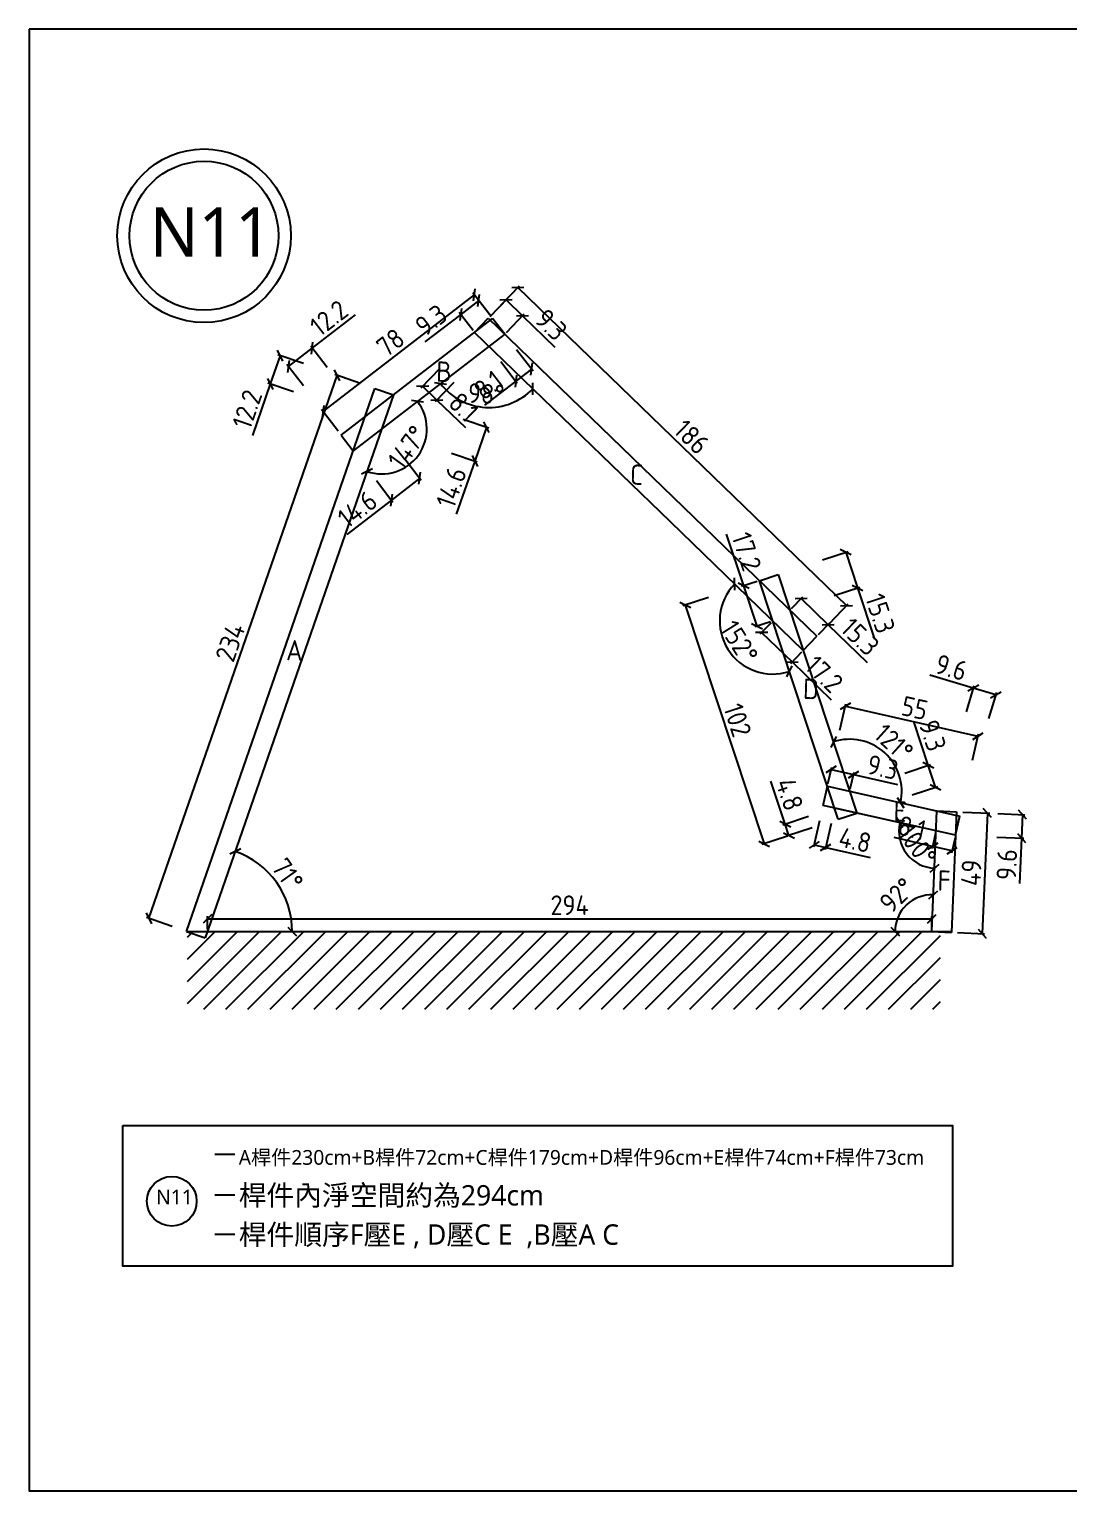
# Model space of a CAD drawing. Header units: centimetres. Extents: x -6116 to 16873, y -2889 to 4505.
# Drawn here: x -296 to 126, y 2911 to 3505 of the extents above; entities that cross this region are included whole.
import ezdxf

# ---------------------------------------------------------------- set-up
doc = ezdxf.new("R2010")
doc.units = ezdxf.units.CM
for name, color, linetype in [('5', 5, 'Continuous'), ('D_wood木做櫃', 30, 'Continuous'), ('frame圖框', 34, 'Continuous'), ('hatch填實', 8, 'Continuous'), ('planting植栽', 95, 'Continuous'), ('section剖面線', 1, 'Continuous')]:
    doc.layers.add(name, color=color, linetype=linetype)
doc.styles.get("Standard").update_dxf_attribs({"font": 'ISOCP.SHX', "bigfont": 'CHINESET.SHX'})
doc.dimstyles.new('AM_ISO', dxfattribs={"dimtxt": 3.5, "dimasz": 3.5, "dimexe": 1, "dimexo": 1, "dimgap": 1.5, "dimtad": 1, "dimdec": 0, "dimdsep": 46, "dimtxsty": 'Standard', "dimcen": 0, "dimclrd": 256, "dimclre": 256, "dimclrt": 2, "dimadec": 0, "dimazin": 2, "dimtp": 0.1, "dimtm": 0.1, "dimtfac": 0.71, "dimtdec": 0, "dimtmove": 0, "dimatfit": 3, "dimfxl": 1, "dimlwd": -1, "dimlwe": -1, "dimarcsym": 1})

# ---------------------------------------------------------------- blocks, each defined once
blk = doc.blocks.new('_Oblique')
at = {"color": 0, "linetype": 'ByBlock', "lineweight": -2}
blk.add_line((-0.5, -0.5), (0.5, 0.5), dxfattribs=at)
blk = doc.blocks.new('*D288')
at = {"layer": 'DEFPOINTS', "color": 0, "transparency": 16777216}
for p in [(-171.3, 3364.19), (-155.97, 3358.87), (-232.52, 3138.17)]:
    blk.add_point(p, dxfattribs=at)
at = {"layer": 'hatch填實', "linetype": 'ByBlock', "transparency": 16777216}
for p, q in [((-247.86, 3143.49), (-171.3, 3364.19)), ((-161.86, 3360.92), (-172.25, 3364.52)), ((-238.41, 3140.22), (-248.81, 3143.82))]:
    blk.add_line(p, q, dxfattribs=at)
at = {"layer": 'hatch填實', "transparency": 16777216, "xscale": 3.5, "yscale": 3.5, "zscale": 3.5}
for p, rotation in [((-171.3, 3364.19), 70.86916661811335), ((-247.86, 3143.49), 250.8691666181133)]:
    blk.add_blockref('_Oblique', p, dxfattribs=dict(at, rotation=rotation))
at = {"layer": 'hatch填實', "transparency": 16777216, "insert": (-214.78, 3255.65), "char_height": 8, "attachment_point": 5, "rotation": 70.86917}
blk.add_mtext('234', dxfattribs=at)
blk = doc.blocks.new('_ArchTick')
at = {"color": 0, "linetype": 'ByBlock', "const_width": 0.15}
blk.add_lwpolyline([(-0.5, -0.5), (0.5, 0.5)], dxfattribs=at)
blk = doc.blocks.new('*D289')
at = {"layer": 'DEFPOINTS', "color": 0, "transparency": 16777216}
for p in [(-115.51, 3396.91), (-108.11, 3387.3), (-169.63, 3339.89)]:
    blk.add_point(p, dxfattribs=at)
at = {"layer": 'hatch填實', "linetype": 'ByBlock', "transparency": 16777216}
for p, q in [((-109.4, 3388.99), (-116.12, 3397.7)), ((-177.03, 3349.5), (-115.51, 3396.91)), ((-170.93, 3341.57), (-177.64, 3350.29))]:
    blk.add_line(p, q, dxfattribs=at)
at = {"layer": 'hatch填實', "transparency": 16777216, "xscale": 3.5, "yscale": 3.5, "zscale": 3.5}
for p, rotation in [((-115.51, 3396.91), 37.61796654147036), ((-177.03, 3349.5), 217.6179665414703)]:
    blk.add_blockref('_Oblique', p, dxfattribs=dict(at, rotation=rotation))
at = {"layer": 'hatch填實', "transparency": 16777216, "insert": (-149.63, 3377.56), "char_height": 8, "attachment_point": 5, "rotation": 37.61797}
blk.add_mtext('78', dxfattribs=at)
blk = doc.blocks.new('*D290')
at = {"layer": 'DEFPOINTS', "color": 0, "transparency": 16777216}
for p in [(-109.88, 3387.4), (35.75, 3270.6), (23.71, 3258.15)]:
    blk.add_point(p, dxfattribs=at)
at = {"layer": 'hatch填實', "linetype": 'ByBlock', "transparency": 16777216}
for p, q in [((-104.79, 3392.66), (-97.14, 3400.57)), ((-97.84, 3399.85), (35.75, 3270.6)), ((28.8, 3263.41), (36.45, 3271.32))]:
    blk.add_line(p, q, dxfattribs=at)
at = {"layer": 'hatch填實', "transparency": 16777216, "xscale": 3.5, "yscale": 3.5, "zscale": 3.5}
for p, rotation in [((-97.84, 3399.85), 135.945380289413), ((35.75, 3270.6), 315.9453802894129)]:
    blk.add_blockref('_Oblique', p, dxfattribs=dict(at, rotation=rotation))
at = {"layer": 'hatch填實', "transparency": 16777216, "insert": (-27.22, 3339.18), "char_height": 8, "attachment_point": 5, "rotation": 315.94538}
blk.add_mtext('186', dxfattribs=at)
blk = doc.blocks.new('*D291')
at = {"layer": 'DEFPOINTS', "color": 0, "transparency": 16777216}
for p in [(80.5, 3186.84), (78.4, 3137.83), (90.89, 3137.3)]:
    blk.add_point(p, dxfattribs=at)
at = {"layer": 'hatch填實', "linetype": 'ByBlock', "transparency": 16777216}
for p, q in [((82.99, 3186.73), (93.98, 3186.26)), ((92.98, 3186.3), (90.89, 3137.3)), ((80.9, 3137.72), (91.89, 3137.25))]:
    blk.add_line(p, q, dxfattribs=at)
at = {"layer": 'hatch填實', "transparency": 16777216, "xscale": 3.5, "yscale": 3.5, "zscale": 3.5}
for p, rotation in [((92.98, 3186.3), 87.55173153317446), ((90.89, 3137.3), 267.5517315331745)]:
    blk.add_blockref('_Oblique', p, dxfattribs=dict(at, rotation=rotation))
at = {"layer": 'hatch填實', "transparency": 16777216, "insert": (86.44, 3162.03), "char_height": 8, "attachment_point": 5, "rotation": 87.55173}
blk.add_mtext('49', dxfattribs=at)
blk = doc.blocks.new('*D338')
at = {"layer": 'DEFPOINTS', "color": 0, "transparency": 16777216}
for p in [(-115.44, 3381.65), (-103.22, 3380.96), (-117.98, 3352.59), (-164.75, 3333.55), (-35.83, 3304.62)]:
    blk.add_point(p, dxfattribs=at)
at = {"layer": 'hatch填實', "linetype": 'ByBlock', "transparency": 16777216}
blk.add_arc((-109.63, 3376.03), 24.88, 217.61454, 315.94385, dxfattribs=at)
at = {"layer": 'hatch填實', "transparency": 16777216, "xscale": 3.5, "yscale": 3.5, "zscale": 3.5}
for p, rotation in [((-129.34, 3360.84), 127.614537020053), ((-91.75, 3358.73), 45.94384863432924)]:
    blk.add_blockref('_Oblique', p, dxfattribs=dict(at, rotation=rotation))
at = {"layer": 'hatch填實', "transparency": 16777216, "insert": (-110.72, 3356.68), "char_height": 8, "attachment_point": 5, "rotation": 356.77919}
blk.add_mtext('98°', dxfattribs=at)
blk = doc.blocks.new('*D339')
at = {"layer": 'DEFPOINTS', "color": 0, "transparency": 16777216}
for p in [(-103.22, 3380.96), (-148.41, 3356.25), (-164.75, 3333.55), (-144.08, 3326.55), (-224.97, 3135.55)]:
    blk.add_point(p, dxfattribs=at)
at = {"layer": 'hatch填實', "linetype": 'ByBlock', "transparency": 16777216}
blk.add_arc((-153.19, 3342.46), 18.34, 250.86803, 37.61454, dxfattribs=at)
at = {"layer": 'hatch填實', "transparency": 16777216, "xscale": 3.5, "yscale": 3.5, "zscale": 3.5}
for p, rotation in [((-138.66, 3353.66), 127.6145370200531), ((-159.2, 3325.14), 160.8680305078599)]:
    blk.add_blockref('_Oblique', p, dxfattribs=dict(at, rotation=rotation))
at = {"layer": 'hatch填實', "transparency": 16777216, "insert": (-142.77, 3334.96), "char_height": 8, "attachment_point": 5, "rotation": 54.24128}
blk.add_mtext('147°', dxfattribs=at)
blk = doc.blocks.new('*D340')
at = {"layer": 'DEFPOINTS', "color": 0, "transparency": 16777216}
for p in [(-35.83, 3304.61), (0.34, 3280.75), (-15.67, 3261.86), (18.14, 3252.4), (32.39, 3183.8)]:
    blk.add_point(p, dxfattribs=at)
at = {"layer": 'hatch填實', "linetype": 'ByBlock', "transparency": 16777216}
blk.add_arc((5.75, 3264.38), 21.57, 135.94538, 288.29091, dxfattribs=at)
at = {"layer": 'hatch填實', "transparency": 16777216, "xscale": 3.5, "yscale": 3.5, "zscale": 3.5}
for p, rotation in [((-9.75, 3279.38), 45.94538028941444), ((12.52, 3243.91), 18.29091477255322)]:
    blk.add_blockref('_Oblique', p, dxfattribs=dict(at, rotation=rotation))
at = {"layer": 'hatch填實', "transparency": 16777216, "insert": (-7.86, 3255.84), "char_height": 8, "attachment_point": 5, "rotation": 302.11815}
blk.add_mtext('152°', dxfattribs=at)
blk = doc.blocks.new('*D341')
at = {"layer": 'DEFPOINTS', "color": 0, "transparency": 16777216}
for p in [(-148.41, 3356.25), (-192.47, 3151.99), (-232.52, 3138.17), (78.42, 3138.17), (-224.97, 3135.55)]:
    blk.add_point(p, dxfattribs=at)
at = {"layer": 'hatch填實', "linetype": 'ByBlock', "transparency": 16777216}
blk.add_arc((-224.06, 3138.17), 34.47, 0, 70.86803, dxfattribs=at)
at = {"layer": 'hatch填實', "transparency": 16777216, "xscale": 3.5, "yscale": 3.5, "zscale": 3.5}
for p, rotation in [((-212.76, 3170.74), 160.8680305078599), ((-189.58, 3138.17), 270.0000000000002)]:
    blk.add_blockref('_Oblique', p, dxfattribs=dict(at, rotation=rotation))
at = {"layer": 'hatch填實', "transparency": 16777216, "insert": (-191.49, 3161.35), "char_height": 8, "attachment_point": 5, "rotation": 305.43402}
blk.add_mtext('71°', dxfattribs=at)
blk = doc.blocks.new('*D342')
at = {"layer": 'DEFPOINTS', "color": 0, "transparency": 16777216}
for p in [(72.5, 3187.18), (63.31, 3151.31), (-232.52, 3138.17), (70.41, 3138.17), (78.42, 3138.17)]:
    blk.add_point(p, dxfattribs=at)
at = {"layer": 'hatch填實', "linetype": 'ByBlock', "transparency": 16777216}
blk.add_arc((70.41, 3138.17), 14.93, 87.55195, 180, dxfattribs=at)
at = {"layer": 'hatch填實', "transparency": 16777216, "xscale": 3.5, "yscale": 3.5, "zscale": 3.5}
for p, rotation in [((71.05, 3153.09), 357.5519498715565), ((55.48, 3138.17), 270.0000000000004)]:
    blk.add_blockref('_Oblique', p, dxfattribs=dict(at, rotation=rotation))
at = {"layer": 'hatch填實', "transparency": 16777216, "insert": (56.27, 3152.93), "char_height": 8, "attachment_point": 5, "rotation": 43.77597}
blk.add_mtext('92°', dxfattribs=at)
blk = doc.blocks.new('*D343')
at = {"layer": 'DEFPOINTS', "color": 0, "transparency": 16777216}
for p in [(26.19, 3189.41), (72.5, 3187.18), (57.97, 3173.69), (80.09, 3177.26), (70.41, 3138.17)]:
    blk.add_point(p, dxfattribs=at)
at = {"layer": 'hatch填實', "linetype": 'ByBlock', "transparency": 16777216}
blk.add_arc((72.16, 3179.05), 15.17, 167.29955, 267.55195, dxfattribs=at)
at = {"layer": 'hatch填實', "transparency": 16777216, "xscale": 3.5, "yscale": 3.5, "zscale": 3.5}
for p, rotation in [((57.36, 3182.39), 77.2995528842188), ((71.51, 3163.9), 357.5519498715562)]:
    blk.add_blockref('_Oblique', p, dxfattribs=dict(at, rotation=rotation))
at = {"layer": 'hatch填實', "transparency": 16777216, "insert": (64.48, 3173.18), "char_height": 8, "attachment_point": 5, "rotation": 307.42575}
blk.add_mtext('100°', dxfattribs=at)
blk = doc.blocks.new('*D344')
at = {"layer": 'DEFPOINTS', "color": 0, "transparency": 16777216}
for p in [(7.94, 3283.26), (55.77, 3204.96), (27.95, 3197.22), (39.98, 3186.31), (81.85, 3185.07)]:
    blk.add_point(p, dxfattribs=at)
at = {"layer": 'hatch填實', "linetype": 'ByBlock', "transparency": 16777216}
blk.add_arc((37.06, 3195.17), 21.12, 347.29955, 108.28981, dxfattribs=at)
at = {"layer": 'hatch填實', "transparency": 16777216, "xscale": 3.5, "yscale": 3.5, "zscale": 3.5}
for p, rotation in [((30.43, 3215.22), 198.2898075160058), ((57.66, 3190.52), 257.2995528842103)]:
    blk.add_blockref('_Oblique', p, dxfattribs=dict(at, rotation=rotation))
at = {"layer": 'hatch填實', "transparency": 16777216, "insert": (54.94, 3214.89), "char_height": 8, "attachment_point": 5, "rotation": 317.79468}
blk.add_mtext('121°', dxfattribs=at)
blk = doc.blocks.new('*D345')
at = {"layer": 'DEFPOINTS', "color": 0, "transparency": 16777216}
for p in [(89.17, 3217.56), (27.95, 3197.22), (81.85, 3185.07)]:
    blk.add_point(p, dxfattribs=at)
at = {"layer": 'hatch填實', "linetype": 'ByBlock', "transparency": 16777216}
for p, q in [((33.07, 3219.95), (35.49, 3230.68)), ((35.27, 3229.7), (89.17, 3217.56)), ((86.97, 3207.8), (89.39, 3218.53))]:
    blk.add_line(p, q, dxfattribs=at)
at = {"layer": 'hatch填實', "transparency": 16777216, "xscale": 3.5, "yscale": 3.5, "zscale": 3.5}
for p, rotation in [((35.27, 3229.7), 167.2995528842099), ((89.17, 3217.56), 347.2995528842099)]:
    blk.add_blockref('_Oblique', p, dxfattribs=dict(at, rotation=rotation))
at = {"layer": 'hatch填實', "transparency": 16777216, "insert": (63.43, 3229), "char_height": 8, "attachment_point": 5, "rotation": 347.29955}
blk.add_mtext('55', dxfattribs=at)
blk = doc.blocks.new('*D346')
at = {"layer": 'DEFPOINTS', "color": 0, "transparency": 16777216}
for p in [(0.34, 3280.75), (32.39, 3183.8), (2.25, 3173.83)]:
    blk.add_point(p, dxfattribs=at)
at = {"layer": 'hatch填實', "linetype": 'ByBlock', "transparency": 16777216}
for p, q in [((-20.3, 3273.93), (-30.75, 3270.48)), ((-29.8, 3270.79), (2.25, 3173.83)), ((11.74, 3176.97), (1.3, 3173.52))]:
    blk.add_line(p, q, dxfattribs=at)
at = {"layer": 'hatch填實', "transparency": 16777216, "xscale": 3.5, "yscale": 3.5, "zscale": 3.5}
for p, rotation in [((-29.8, 3270.79), 108.2909147725533), ((2.25, 3173.83), 288.2909147725533)]:
    blk.add_blockref('_Oblique', p, dxfattribs=dict(at, rotation=rotation))
at = {"layer": 'hatch填實', "transparency": 16777216, "insert": (-8.55, 3224.04), "char_height": 8, "attachment_point": 5, "rotation": 288.29091}
blk.add_mtext('102', dxfattribs=at)
blk = doc.blocks.new('*D355')
at = {"layer": 'DEFPOINTS', "color": 0, "transparency": 16777216}
for p in [(70.41, 3143.36), (-224.06, 3138.17), (70.41, 3138.17)]:
    blk.add_point(p, dxfattribs=at)
at = {"layer": 'hatch填實', "linetype": 'ByBlock', "transparency": 16777216}
for p, q in [((-224.06, 3139.17), (-224.06, 3144.36)), ((-224.06, 3143.36), (70.41, 3143.36)), ((70.41, 3139.17), (70.41, 3144.36))]:
    blk.add_line(p, q, dxfattribs=at)
at = {"layer": 'hatch填實', "transparency": 16777216, "xscale": 3.5, "yscale": 3.5, "zscale": 3.5, "rotation": 180}
blk.add_blockref('_Oblique', (-224.06, 3143.36), dxfattribs=at)
at = {"layer": 'hatch填實', "transparency": 16777216, "xscale": 3.5, "yscale": 3.5, "zscale": 3.5}
blk.add_blockref('_Oblique', (70.41, 3143.36), dxfattribs=at)
at = {"layer": 'hatch填實', "transparency": 16777216, "insert": (-76.82, 3148.86), "char_height": 8, "attachment_point": 5}
blk.add_mtext('294', dxfattribs=at)
blk = doc.blocks.new('*D804')
at = {"layer": 'DEFPOINTS', "color": 0, "ltscale": 0.1, "transparency": 16777216}
for p in [(-181.47, 3375.25), (-159.96, 3347.34), (-169.63, 3339.89)]:
    blk.add_point(p, dxfattribs=at)
at = {"layer": 'section剖面線', "ltscale": 0.1, "transparency": 16777216}
for p, q in [((-181.47, 3375.25), (-163.9, 3388.79)), ((-191.14, 3367.8), (-181.47, 3375.25)), ((-175.36, 3367.33), (-182.08, 3376.04)), ((-185.03, 3359.88), (-191.75, 3368.59))]:
    blk.add_line(p, q, dxfattribs=at)
at = {"layer": 'section剖面線', "ltscale": 0.1, "transparency": 16777216, "xscale": 3.5, "yscale": 3.5, "zscale": 3.5}
for p, rotation in [((-181.47, 3375.25), 37.61453983556124), ((-191.14, 3367.8), 217.6145398355612)]:
    blk.add_blockref('_Oblique', p, dxfattribs=dict(at, rotation=rotation))
at = {"layer": 'section剖面線', "ltscale": 0.1, "transparency": 16777216, "insert": (-174.65, 3387.45), "char_height": 8, "attachment_point": 5, "rotation": 37.61454}
blk.add_mtext('12.2', dxfattribs=at)
blk = doc.blocks.new('*D805')
at = {"layer": 'DEFPOINTS', "color": 0, "ltscale": 0.1, "transparency": 16777216}
for p in [(-198.51, 3360.72), (-155.96, 3358.87), (-159.96, 3347.34)]:
    blk.add_point(p, dxfattribs=at)
at = {"layer": 'section剖面線', "ltscale": 0.1, "transparency": 16777216}
for p, q in [((-194.51, 3372.24), (-198.51, 3360.72)), ((-185.06, 3368.97), (-195.46, 3372.57)), ((-198.51, 3360.72), (-205.78, 3339.76)), ((-189.06, 3357.44), (-199.45, 3361.04))]:
    blk.add_line(p, q, dxfattribs=at)
at = {"layer": 'section剖面線', "ltscale": 0.1, "transparency": 16777216, "xscale": 3.5, "yscale": 3.5, "zscale": 3.5}
for p, rotation in [((-194.51, 3372.24), 70.8680305078604), ((-198.51, 3360.72), 250.8680305078604)]:
    blk.add_blockref('_Oblique', p, dxfattribs=dict(at, rotation=rotation))
at = {"layer": 'section剖面線', "ltscale": 0.1, "transparency": 16777216, "insert": (-207.92, 3350.39), "char_height": 8, "attachment_point": 5, "rotation": 70.86803}
blk.add_mtext('12.2', dxfattribs=at)
blk = doc.blocks.new('*D806')
at = {"layer": 'DEFPOINTS', "color": 0, "ltscale": 0.1, "transparency": 16777216}
for p in [(-148.41, 3356.25), (-153.19, 3342.46), (-115.4, 3329.35)]:
    blk.add_point(p, dxfattribs=at)
at = {"layer": 'section剖面線', "ltscale": 0.1, "transparency": 16777216}
for p, q in [((-120.06, 3346.42), (-109.67, 3342.81)), ((-110.61, 3343.14), (-115.4, 3329.35)), ((-124.84, 3332.63), (-114.45, 3329.03)), ((-115.4, 3329.35), (-122.9, 3307.72))]:
    blk.add_line(p, q, dxfattribs=at)
at = {"layer": 'section剖面線', "ltscale": 0.1, "transparency": 16777216, "xscale": 3.5, "yscale": 3.5, "zscale": 3.5}
for p, rotation in [((-110.61, 3343.14), 70.86803050786072), ((-115.4, 3329.35), 250.8680305078607)]:
    blk.add_blockref('_Oblique', p, dxfattribs=dict(at, rotation=rotation))
at = {"layer": 'section剖面線', "ltscale": 0.1, "transparency": 16777216, "insert": (-124.92, 3318.69), "char_height": 8, "attachment_point": 5, "rotation": 70.86803}
blk.add_mtext('14.6', dxfattribs=at)
blk = doc.blocks.new('*D807')
at = {"layer": 'DEFPOINTS', "color": 0, "ltscale": 0.1, "transparency": 16777216}
for p in [(-153.19, 3342.45), (-164.74, 3333.56), (-149.29, 3313.49)]:
    blk.add_point(p, dxfattribs=at)
at = {"layer": 'section剖面線', "ltscale": 0.1, "transparency": 16777216}
for p, q in [((-143.84, 3330.31), (-137.13, 3321.59)), ((-155.39, 3321.41), (-148.68, 3312.7)), ((-137.74, 3322.39), (-149.29, 3313.49)), ((-149.29, 3313.49), (-167.43, 3299.52))]:
    blk.add_line(p, q, dxfattribs=at)
at = {"layer": 'section剖面線', "ltscale": 0.1, "transparency": 16777216, "xscale": 3.5, "yscale": 3.5, "zscale": 3.5}
for p, rotation in [((-137.74, 3322.39), 37.59918724728947), ((-149.29, 3313.49), 217.5991872472894)]:
    blk.add_blockref('_Oblique', p, dxfattribs=dict(at, rotation=rotation))
at = {"layer": 'section剖面線', "ltscale": 0.1, "transparency": 16777216, "insert": (-163.1, 3309.8), "char_height": 8, "attachment_point": 5, "rotation": 37.59919}
blk.add_mtext('14.6', dxfattribs=at)
blk = doc.blocks.new('*D808')
at = {"layer": 'DEFPOINTS', "color": 0, "ltscale": 0.1, "transparency": 16777216}
for p in [(-109.88, 3387.4), (-96, 3388.42), (-103.22, 3380.96)]:
    blk.add_point(p, dxfattribs=at)
at = {"layer": 'section剖面線', "ltscale": 0.1, "transparency": 16777216}
for p, q in [((-109.18, 3388.12), (-101.96, 3395.58)), ((-102.66, 3394.86), (-96, 3388.42)), ((-102.53, 3381.68), (-95.31, 3389.14)), ((-96, 3388.42), (-82.81, 3375.65))]:
    blk.add_line(p, q, dxfattribs=at)
at = {"layer": 'section剖面線', "ltscale": 0.1, "transparency": 16777216, "xscale": 3.5, "yscale": 3.5, "zscale": 3.5}
for p, rotation in [((-102.66, 3394.86), 135.9418717405348), ((-96, 3388.42), 315.9418717405348)]:
    blk.add_blockref('_Oblique', p, dxfattribs=dict(at, rotation=rotation))
at = {"layer": 'section剖面線', "ltscale": 0.1, "transparency": 16777216, "insert": (-84.32, 3384.77), "char_height": 8, "attachment_point": 5, "rotation": 315.94187}
blk.add_mtext('9.3', dxfattribs=at)
blk = doc.blocks.new('*D809')
at = {"layer": 'DEFPOINTS', "color": 0, "ltscale": 0.1, "transparency": 16777216}
for p in [(-121.09, 3388.98), (-108.11, 3387.3), (-115.44, 3381.65)]:
    blk.add_point(p, dxfattribs=at)
at = {"layer": 'section剖面線', "ltscale": 0.1, "transparency": 16777216}
for p, q in [((-113.76, 3394.64), (-121.09, 3388.98)), ((-108.72, 3388.1), (-114.37, 3395.43)), ((-121.09, 3388.98), (-135.64, 3377.77)), ((-116.05, 3382.44), (-121.7, 3389.78))]:
    blk.add_line(p, q, dxfattribs=at)
at = {"layer": 'section剖面線', "ltscale": 0.1, "transparency": 16777216, "xscale": 3.5, "yscale": 3.5, "zscale": 3.5}
for p, rotation in [((-113.76, 3394.64), 37.61860555012468), ((-121.09, 3388.98), 217.6186055501247)]:
    blk.add_blockref('_Oblique', p, dxfattribs=dict(at, rotation=rotation))
at = {"layer": 'section剖面線', "ltscale": 0.1, "transparency": 16777216, "insert": (-133.11, 3386.67), "char_height": 8, "attachment_point": 5, "rotation": 37.61861}
blk.add_mtext('9.3', dxfattribs=at)
blk = doc.blocks.new('*D810')
at = {"layer": 'DEFPOINTS', "color": 0, "ltscale": 0.1, "transparency": 16777216}
for p in [(-103.22, 3380.96), (-109.63, 3376.03), (-98.7, 3361.85)]:
    blk.add_point(p, dxfattribs=at)
at = {"layer": 'section剖面線', "ltscale": 0.1, "transparency": 16777216}
for p, q in [((-98.4, 3374.7), (-91.68, 3365.99)), ((-104.81, 3369.77), (-98.09, 3361.05)), ((-92.29, 3366.78), (-98.7, 3361.85)), ((-98.7, 3361.85), (-111.46, 3352.02))]:
    blk.add_line(p, q, dxfattribs=at)
at = {"layer": 'section剖面線', "ltscale": 0.1, "transparency": 16777216, "xscale": 3.5, "yscale": 3.5, "zscale": 3.5}
for p, rotation in [((-92.29, 3366.78), 37.61453702005176), ((-98.7, 3361.85), 217.6145370200518)]:
    blk.add_blockref('_Oblique', p, dxfattribs=dict(at, rotation=rotation))
at = {"layer": 'section剖面線', "ltscale": 0.1, "transparency": 16777216, "insert": (-109.82, 3360.22), "char_height": 8, "attachment_point": 5, "rotation": 37.61454}
blk.add_mtext('8.1', dxfattribs=at)
blk = doc.blocks.new('*D811')
at = {"layer": 'DEFPOINTS', "color": 0, "ltscale": 0.1, "transparency": 16777216}
for p in [(-115.44, 3381.65), (-109.63, 3376.03), (-130.78, 3354.16)]:
    blk.add_point(p, dxfattribs=at)
at = {"layer": 'section剖面線', "ltscale": 0.1, "transparency": 16777216}
for p, q in [((-129.64, 3366.97), (-137.28, 3359.06)), ((-136.59, 3359.78), (-130.78, 3354.16)), ((-123.83, 3361.35), (-131.47, 3353.44)), ((-130.78, 3354.16), (-119.2, 3342.97))]:
    blk.add_line(p, q, dxfattribs=at)
at = {"layer": 'section剖面線', "ltscale": 0.1, "transparency": 16777216, "xscale": 3.5, "yscale": 3.5, "zscale": 3.5}
for p, rotation in [((-136.59, 3359.78), 135.9689562330496), ((-130.78, 3354.16), 315.9689562330495)]:
    blk.add_blockref('_Oblique', p, dxfattribs=dict(at, rotation=rotation))
at = {"layer": 'section剖面線', "ltscale": 0.1, "transparency": 16777216, "insert": (-119.91, 3351.3), "char_height": 8, "attachment_point": 5, "rotation": 315.96896}
blk.add_mtext('8.1', dxfattribs=at)
blk = doc.blocks.new('*D812')
at = {"layer": 'DEFPOINTS', "color": 0, "ltscale": 0.1, "transparency": 16777216}
for p in [(7.94, 3283.26), (40.22, 3277.85), (12.73, 3268.76)]:
    blk.add_point(p, dxfattribs=at)
at = {"layer": 'section剖面線', "ltscale": 0.1, "transparency": 16777216}
for p, q in [((25.93, 3289.21), (36.37, 3292.66)), ((35.42, 3292.35), (40.22, 3277.85)), ((30.72, 3274.71), (41.17, 3278.16)), ((40.22, 3277.85), (47.13, 3256.93))]:
    blk.add_line(p, q, dxfattribs=at)
at = {"layer": 'section剖面線', "ltscale": 0.1, "transparency": 16777216, "xscale": 3.5, "yscale": 3.5, "zscale": 3.5}
for p, rotation in [((35.42, 3292.35), 108.2898075160108), ((40.22, 3277.85), 288.2898075160107)]:
    blk.add_blockref('_Oblique', p, dxfattribs=dict(at, rotation=rotation))
at = {"layer": 'section剖面線', "ltscale": 0.1, "transparency": 16777216, "insert": (49.45, 3267.45), "char_height": 8, "attachment_point": 5, "rotation": 288.28981}
blk.add_mtext('15.3', dxfattribs=at)
blk = doc.blocks.new('*D813')
at = {"layer": 'DEFPOINTS', "color": 0, "ltscale": 0.1, "transparency": 16777216}
for p in [(0.34, 3280.75), (-6.05, 3278.64), (5.76, 3264.38)]:
    blk.add_point(p, dxfattribs=at)
at = {"layer": 'section剖面線', "ltscale": 0.1, "transparency": 16777216}
for p, q in [((-6.05, 3278.64), (-13.01, 3299.7)), ((-0.61, 3280.44), (-7, 3278.32)), ((-0.63, 3262.27), (-6.05, 3278.64)), ((4.81, 3264.07), (-1.58, 3261.95))]:
    blk.add_line(p, q, dxfattribs=at)
at = {"layer": 'section剖面線', "ltscale": 0.1, "transparency": 16777216, "xscale": 3.5, "yscale": 3.5, "zscale": 3.5}
for p, rotation in [((-6.05, 3278.64), 108.301342945549), ((-0.63, 3262.27), 288.301342945549)]:
    blk.add_blockref('_Oblique', p, dxfattribs=dict(at, rotation=rotation))
at = {"layer": 'section剖面線', "ltscale": 0.1, "transparency": 16777216, "insert": (-4.86, 3292.56), "char_height": 8, "attachment_point": 5, "rotation": 288.30134}
blk.add_mtext('17.2', dxfattribs=at)
blk = doc.blocks.new('*D814')
at = {"layer": 'DEFPOINTS', "color": 0, "ltscale": 0.1, "transparency": 16777216}
for p in [(5.75, 3264.38), (18.14, 3252.4), (13.62, 3247.72)]:
    blk.add_point(p, dxfattribs=at)
at = {"layer": 'section剖面線', "ltscale": 0.1, "transparency": 16777216}
for p, q in [((5.05, 3263.67), (0.53, 3258.99)), ((1.23, 3259.71), (13.62, 3247.72)), ((17.44, 3251.68), (12.92, 3247.01)), ((13.62, 3247.72), (29.56, 3232.3))]:
    blk.add_line(p, q, dxfattribs=at)
at = {"layer": 'section剖面線', "ltscale": 0.1, "transparency": 16777216, "xscale": 3.5, "yscale": 3.5, "zscale": 3.5}
for p, rotation in [((1.23, 3259.71), 135.9453802894143), ((13.62, 3247.72), 315.9453802894144)]:
    blk.add_blockref('_Oblique', p, dxfattribs=dict(at, rotation=rotation))
at = {"layer": 'section剖面線', "ltscale": 0.1, "transparency": 16777216, "insert": (26.67, 3242.75), "char_height": 8, "attachment_point": 5, "rotation": 315.94538}
blk.add_mtext('17.2', dxfattribs=at)
blk = doc.blocks.new('*D826')
at = {"layer": 'DEFPOINTS', "color": 0, "ltscale": 0.1, "transparency": 16777216}
for p in [(26.19, 3189.41), (30.88, 3188.35), (27.28, 3172.35)]:
    blk.add_point(p, dxfattribs=at)
at = {"layer": 'section剖面線', "ltscale": 0.1, "transparency": 16777216}
for p, q in [((24.78, 3183.17), (22.37, 3172.43)), ((29.47, 3182.11), (27.06, 3171.38)), ((22.59, 3173.41), (27.28, 3172.35)), ((27.28, 3172.35), (45.32, 3168.29))]:
    blk.add_line(p, q, dxfattribs=at)
at = {"layer": 'section剖面線', "ltscale": 0.1, "transparency": 16777216, "xscale": 3.5, "yscale": 3.5, "zscale": 3.5}
for p, rotation in [((22.59, 3173.41), 167.2995528842175), ((27.28, 3172.35), 347.2995528842175)]:
    blk.add_blockref('_Oblique', p, dxfattribs=dict(at, rotation=rotation))
at = {"layer": 'section剖面線', "ltscale": 0.1, "transparency": 16777216, "insert": (39.22, 3175.3), "char_height": 8, "attachment_point": 5, "rotation": 347.29955}
blk.add_mtext('4.8', dxfattribs=at)
blk = doc.blocks.new('*D827')
at = {"layer": 'DEFPOINTS', "color": 0, "ltscale": 0.1, "transparency": 16777216}
for p in [(30.88, 3188.35), (10.83, 3181.73), (32.39, 3183.8)]:
    blk.add_point(p, dxfattribs=at)
at = {"layer": 'section剖面線', "ltscale": 0.1, "transparency": 16777216}
for p, q in [((10.83, 3181.73), (5.02, 3199.29)), ((20.32, 3184.86), (9.88, 3181.41)), ((12.33, 3177.17), (10.83, 3181.73)), ((21.83, 3180.31), (11.38, 3176.85))]:
    blk.add_line(p, q, dxfattribs=at)
at = {"layer": 'section剖面線', "ltscale": 0.1, "transparency": 16777216, "xscale": 3.5, "yscale": 3.5, "zscale": 3.5}
for p, rotation in [((10.83, 3181.73), 108.2858295534549), ((12.33, 3177.17), 288.2858295534549)]:
    blk.add_blockref('_Oblique', p, dxfattribs=dict(at, rotation=rotation))
at = {"layer": 'section剖面線', "ltscale": 0.1, "transparency": 16777216, "insert": (12.6, 3193.9), "char_height": 8, "attachment_point": 5, "rotation": 288.28583}
blk.add_mtext('4.8', dxfattribs=at)
blk = doc.blocks.new('*D828')
at = {"layer": 'DEFPOINTS', "color": 0, "ltscale": 0.1, "transparency": 16777216}
for p in [(68.97, 3205.71), (37.06, 3195.17), (39.98, 3186.31)]:
    blk.add_point(p, dxfattribs=at)
at = {"layer": 'section剖面線', "ltscale": 0.1, "transparency": 16777216}
for p, q in [((68.97, 3205.71), (63.2, 3223.15)), ((59.47, 3202.58), (69.92, 3206.03)), ((71.9, 3196.85), (68.97, 3205.71)), ((62.4, 3193.72), (72.85, 3197.17))]:
    blk.add_line(p, q, dxfattribs=at)
at = {"layer": 'section剖面線', "ltscale": 0.1, "transparency": 16777216, "xscale": 3.5, "yscale": 3.5, "zscale": 3.5}
for p, rotation in [((68.97, 3205.71), 108.2898075160075), ((71.9, 3196.85), 288.2898075160076)]:
    blk.add_blockref('_Oblique', p, dxfattribs=dict(at, rotation=rotation))
at = {"layer": 'section剖面線', "ltscale": 0.1, "transparency": 16777216, "insert": (70.76, 3217.82), "char_height": 8, "attachment_point": 5, "rotation": 288.28981}
blk.add_mtext('9.3', dxfattribs=at)
blk = doc.blocks.new('*D829')
at = {"layer": 'DEFPOINTS', "color": 0, "ltscale": 0.1, "transparency": 16777216}
for p in [(38.59, 3201.97), (27.95, 3197.22), (37.06, 3195.17)]:
    blk.add_point(p, dxfattribs=at)
at = {"layer": 'section剖面線', "ltscale": 0.1, "transparency": 16777216}
for p, q in [((28.17, 3198.19), (29.7, 3205)), ((29.48, 3204.02), (38.59, 3201.97)), ((37.28, 3196.14), (38.81, 3202.95)), ((38.59, 3201.97), (56.5, 3197.93))]:
    blk.add_line(p, q, dxfattribs=at)
at = {"layer": 'section剖面線', "ltscale": 0.1, "transparency": 16777216, "xscale": 3.5, "yscale": 3.5, "zscale": 3.5}
for p, rotation in [((29.48, 3204.02), 167.2995528842088), ((38.59, 3201.97), 347.2995528842088)]:
    blk.add_blockref('_Oblique', p, dxfattribs=dict(at, rotation=rotation))
at = {"layer": 'section剖面線', "ltscale": 0.1, "transparency": 16777216, "insert": (50.46, 3204.93), "char_height": 8, "attachment_point": 5, "rotation": 347.29955}
blk.add_mtext('9.3', dxfattribs=at)
blk = doc.blocks.new('*D830')
at = {"layer": 'DEFPOINTS', "color": 0, "ltscale": 0.1, "transparency": 16777216}
for p in [(80.5, 3186.84), (80.09, 3177.26), (106.85, 3176.12)]:
    blk.add_point(p, dxfattribs=at)
at = {"layer": 'section剖面線', "ltscale": 0.1, "transparency": 16777216}
for p, q in [((97.27, 3186.12), (108.26, 3185.65)), ((107.26, 3185.69), (106.85, 3176.12)), ((96.86, 3176.55), (107.85, 3176.08)), ((106.85, 3176.12), (106.07, 3157.71))]:
    blk.add_line(p, q, dxfattribs=at)
at = {"layer": 'section剖面線', "ltscale": 0.1, "transparency": 16777216, "xscale": 3.5, "yscale": 3.5, "zscale": 3.5}
for p, rotation in [((107.26, 3185.69), 87.55173153317806), ((106.85, 3176.12), 267.551731533178)]:
    blk.add_blockref('_Oblique', p, dxfattribs=dict(at, rotation=rotation))
at = {"layer": 'section剖面線', "ltscale": 0.1, "transparency": 16777216, "insert": (100.89, 3165.4), "char_height": 8, "attachment_point": 5, "rotation": 87.55173}
blk.add_mtext('9.6', dxfattribs=at)
blk = doc.blocks.new('*D831')
at = {"layer": 'DEFPOINTS', "color": 0, "ltscale": 0.1, "transparency": 16777216}
for p in [(87.28, 3237.07), (72.5, 3187.18), (81.71, 3184.45)]:
    blk.add_point(p, dxfattribs=at)
at = {"layer": 'section剖面線', "ltscale": 0.1, "transparency": 16777216}
for p, q in [((87.28, 3237.07), (69.61, 3242.31)), ((84.44, 3227.48), (87.57, 3238.03)), ((96.49, 3234.35), (87.28, 3237.07)), ((93.65, 3224.76), (96.77, 3235.31))]:
    blk.add_line(p, q, dxfattribs=at)
at = {"layer": 'section剖面線', "ltscale": 0.1, "transparency": 16777216, "xscale": 3.5, "yscale": 3.5, "zscale": 3.5}
for p, rotation in [((87.28, 3237.07), 163.5005903224188), ((96.49, 3234.35), 343.5005903224189)]:
    blk.add_blockref('_Oblique', p, dxfattribs=dict(at, rotation=rotation))
at = {"layer": 'section剖面線', "ltscale": 0.1, "transparency": 16777216, "insert": (78.33, 3245.46), "char_height": 8, "attachment_point": 5, "rotation": 343.50059}
blk.add_mtext('9.6', dxfattribs=at)
blk = doc.blocks.new('*D832')
at = {"layer": 'DEFPOINTS', "color": 0, "ltscale": 0.1, "transparency": 16777216}
for p in [(72.16, 3179.05), (70.74, 3172.78), (80.09, 3177.26)]:
    blk.add_point(p, dxfattribs=at)
at = {"layer": 'section剖面線', "ltscale": 0.1, "transparency": 16777216}
for p, q in [((71.94, 3178.08), (70.52, 3171.81)), ((70.74, 3172.78), (55.04, 3176.32)), ((78.68, 3171), (70.74, 3172.78)), ((79.87, 3176.29), (78.46, 3170.02))]:
    blk.add_line(p, q, dxfattribs=at)
at = {"layer": 'section剖面線', "ltscale": 0.1, "transparency": 16777216, "xscale": 3.5, "yscale": 3.5, "zscale": 3.5}
for p, rotation in [((70.74, 3172.78), 167.2995528842118), ((78.68, 3171), 347.2995528842118)]:
    blk.add_blockref('_Oblique', p, dxfattribs=dict(at, rotation=rotation))
at = {"layer": 'section剖面線', "ltscale": 0.1, "transparency": 16777216, "insert": (62.39, 3180.3), "char_height": 8, "attachment_point": 5, "rotation": 347.29955}
blk.add_mtext('8.1', dxfattribs=at)
blk = doc.blocks.new('*D833')
at = {"layer": 'DEFPOINTS', "color": 0, "ltscale": 0.1, "transparency": 16777216}
for p in [(12.73, 3268.76), (28.26, 3262.87), (23.71, 3258.15)]:
    blk.add_point(p, dxfattribs=at)
at = {"layer": 'section剖面線', "ltscale": 0.1, "transparency": 16777216}
for p, q in [((13.43, 3269.48), (17.98, 3274.19)), ((17.28, 3273.47), (28.26, 3262.87)), ((24.4, 3258.87), (28.96, 3263.59)), ((28.26, 3262.87), (44.11, 3247.56))]:
    blk.add_line(p, q, dxfattribs=at)
at = {"layer": 'section剖面線', "ltscale": 0.1, "transparency": 16777216, "xscale": 3.5, "yscale": 3.5, "zscale": 3.5}
for p, rotation in [((17.28, 3273.47), 135.9845907859449), ((28.26, 3262.87), 315.9845907859449)]:
    blk.add_blockref('_Oblique', p, dxfattribs=dict(at, rotation=rotation))
at = {"layer": 'section剖面線', "ltscale": 0.1, "transparency": 16777216, "insert": (41.26, 3257.95), "char_height": 8, "attachment_point": 5, "rotation": 315.98459}
blk.add_mtext('15.3', dxfattribs=at)

msp = doc.modelspace()

# ---------------------------------------------------------------- hatches: boundary and pattern name
at = {"layer": 'planting植栽'}
h = msp.add_hatch(dxfattribs=at)
h.set_pattern_fill('ANSI31', color=256, scale=2)
h.set_pattern_definition([(45, (-578.595, 2555.922), (-4.49013, 4.49013), [])])
h.paths.add_polyline_path([(-232.14154, 3138.17445), (73.93661, 3138.17445), (73.93661, 3106.5497), (-232.14154, 3106.5497)])

# ---------------------------------------------------------------- linework, layer by layer
at = {"layer": '5', "linetype": 'ByBlock'}
msp.add_lwpolyline([(-258.43549, 3059.35922), (78.85012, 3059.35922), (78.85012, 3002.20948), (-258.43549, 3002.20948)], close=True, dxfattribs=at)
for centre, radius in [((-225.43124, 3420.95512), 35.27331), ((-225.43124, 3420.95512), 30.27331), ((-238.53187, 3028.52697), 10.0911)]:
    msp.add_circle(centre, radius, dxfattribs=at)
at = {"layer": 'D_wood木做櫃'}
for p, q in [((-169.63248, 3339.89111), (-108.10745, 3387.3036)), ((-115.44226, 3381.65123), (-109.87651, 3387.40305)), ((-109.87651, 3387.40305), (23.70155, 3258.14606)), ((-103.22149, 3380.96332), (-108.10745, 3387.3036)), ((-103.22149, 3380.96332), (-164.75035, 3333.55485)), ((-35.83027, 3304.6199), (-115.44226, 3381.65123)), ((-109.62893, 3376.03127), (-109.62893, 3376.02634)), ((-232.52489, 3138.17304), (-155.96346, 3358.87092)), ((-148.40554, 3356.24903), (-224.96697, 3135.55115)), ((-155.96783, 3358.87244), (-148.40554, 3356.24903)), ((-169.63301, 3339.89179), (-164.75035, 3333.55485)), ((-153.19395, 3342.45915), (-153.19395, 3342.45422)), ((-35.83027, 3304.61497), (-35.83027, 3304.6199)), ((18.13954, 3252.39741), (-35.83027, 3304.61497)), ((0.34022, 3280.75169), (7.93786, 3283.26287)), ((32.38822, 3183.79593), (0.34022, 3280.75169)), ((7.93786, 3283.26287), (39.98398, 3186.30649)), ((5.7527, 3264.38208), (5.7527, 3264.37715)), ((18.13954, 3252.39741), (23.70155, 3258.14606)), ((-197.778, 3213.93168), (-197.778, 3213.92675)), ((26.19147, 3189.40995), (27.95136, 3197.2189)), ((27.95136, 3197.2189), (81.84752, 3185.07243)), ((80.08764, 3177.26348), (26.19147, 3189.40995)), ((72.15677, 3179.05577), (30.8802, 3188.35819)), ((30.8802, 3188.35819), (30.8802, 3188.35326)), ((32.38634, 3183.79531), (39.98398, 3186.30649)), ((70.40893, 3138.17304), (72.50403, 3187.17815)), ((72.50403, 3187.17815), (80.49694, 3186.83644)), ((80.49694, 3186.83644), (78.40166, 3137.8313)), ((80.08764, 3177.26348), (81.84752, 3185.07243)), ((80.43492, 3185.39079), (80.43492, 3185.38586)), ((-232.52489, 3138.17304), (-224.96697, 3135.55115)), ((70.40893, 3138.17304), (78.40166, 3137.8313))]:
    msp.add_line(p, q, dxfattribs=at)
at = {"layer": 'frame圖框'}
msp.add_lwpolyline([(-296.48602, 3504.87243), (-296.48602, 2910.87243), (543.51398, 2910.87243), (543.51398, 3504.87243)], close=True, dxfattribs=at)
at = {"layer": 'hatch填實'}
msp.add_line((-232.52489, 3138.17304), (78.41627, 3138.17304), dxfattribs=at)

# ---------------------------------------------------------------- texts
at = {"layer": '5', "linetype": 'ByBlock', "attachment_point": 1}
for s, insert, char_height in [('{\\fMicrosoft JhengHei|b0|i0|c136|p34;N11}', (-247.45335, 3432.48215), 20), ('{\\fMicrosoft JhengHei|b0|i0|c136|p34;－\\H0.72501x;A桿件230cm+B桿件72cm+C桿件179cm+D桿件96cm+E桿件74cm+F桿件73cm}', (-222.61108, 3051.63343), 8.2757047), ('{\\fMicrosoft JhengHei|b0|i0|c136|p34;－桿件內淨空間約為294cm}', (-222.61108, 3035.09875), 8.2757047), ('{\\fMicrosoft JhengHei|b0|i0|c136|p34;－桿件順序F壓E , D壓C E  ,B壓A C}', (-222.61108, 3019.13708), 8.2757047)]:
    msp.add_mtext(s, dxfattribs=dict(at, insert=insert, char_height=char_height))
at = {"layer": '5', "linetype": 'ByBlock', "char_height": 8.2757, "attachment_point": 1, "rotation": 358.34569937}
for s, insert in [('B', (-130.92057, 3369.90285)), ('C', (-52.12831, 3328.04652)), ('A', (-191.89333, 3256.71113)), ('D', (18.18427, 3240.97302)), ('E', (54.9664, 3191.11609)), ('F', (72.8619, 3163.02175))]:
    msp.add_mtext(s, dxfattribs=dict(at, insert=insert))
at = {"layer": '5', "linetype": 'ByBlock', "insert": (-244.90431, 3033.24897), "char_height": 6, "width": 13.3778984, "attachment_point": 1}
msp.add_mtext('{\\fMicrosoft JhengHei|b0|i0|c136|p34;N11}', dxfattribs=at)

# ---------------------------------------------------------------- dimensions: what is measured, and where the dimension line sits
at = {"layer": 'hatch填實'}
for p1, p2, distance, picture, middle in [((-169.63301, 3339.89179), (-108.10745, 3387.3036), 12.12416, '*D289', (-149.6279, 3377.55776)), ((-109.87651, 3387.40305), (23.70947, 3258.15424), 17.31559, '*D290', (-27.21884, 3339.1757)), ((-232.52489, 3138.17304), (-155.96783, 3358.87244), 16.23299, '*D288', (-214.77984, 3255.64547)), ((0.34022, 3280.75169), (32.38822, 3183.79593), -31.74327, '*D346', (-8.55236, 3224.03782)), ((27.95136, 3197.2189), (81.84752, 3185.07243), 33.30035, '*D345', (63.42984, 3228.99668)), ((80.49694, 3186.83644), (78.40166, 3137.8313), 12.49751, '*D291', (86.44042, 3162.03495))]:
    dim = msp.add_aligned_dim(p1=p1, p2=p2, distance=distance, dimstyle='AM_ISO', override={"dimtxt": 8, "dimblk": 'Oblique', "dimclrt": 256, "dimldrblk": 'ArchTick', "dimfxl": 10, "dimfxlon": 1}, dxfattribs=at)
    dim.commit()
    dim.dimension.update_dxf_attribs({"geometry": picture, "text_midpoint": middle})
for base, line1, line2, picture, middle in [((-144.07987, 3326.55031), ((-148.40554, 3356.24903), (-224.96697, 3135.55115)), ((-103.22149, 3380.96332), (-164.75035, 3333.55485)), '*D339', (-142.77169, 3334.96317)), ((-117.97798, 3352.59117), ((-35.83027, 3304.6199), (-115.44226, 3381.65123)), ((-103.22149, 3380.96332), (-164.75035, 3333.55485)), '*D338', (-110.71767, 3356.67897)), ((-192.47198, 3151.98727), ((-232.52489, 3138.17304), (78.41627, 3138.17304)), ((-148.40554, 3356.24903), (-224.96697, 3135.55115)), '*D341', (-191.48706, 3161.3487)), ((-15.66923, 3261.85786), ((32.38822, 3183.79593), (0.34022, 3280.75169)), ((18.13954, 3252.39741), (-35.83027, 3304.61497)), '*D340', (-7.8579, 3255.84198)), ((55.76641, 3204.96139), ((27.95136, 3197.2189), (81.84752, 3185.07243)), ((7.93786, 3283.26287), (39.98398, 3186.30649)), '*D344', (54.93853, 3214.88588)), ((63.3148, 3151.31091), ((-232.52489, 3138.17304), (78.41627, 3138.17304)), ((70.40893, 3138.17304), (72.50403, 3187.17815)), '*D342', (56.27216, 3152.9271)), ((57.97123, 3173.68588), ((70.40893, 3138.17304), (72.50403, 3187.17815)), ((80.08764, 3177.26348), (26.19147, 3189.40995)), '*D343', (64.48041, 3173.17656))]:
    dim = msp.add_angular_dim_2l(base=base, line1=line1, line2=line2, dimstyle='AM_ISO', override={"dimtxt": 8, "dimblk": 'Oblique', "dimclrt": 256, "dimldrblk": 'ArchTick', "dimfxl": 10, "dimfxlon": 1}, dxfattribs=at)
    dim.commit()
    dim.dimension.update_dxf_attribs({"geometry": picture, "text_midpoint": middle})
dim = msp.add_linear_dim(base=(70.40893, 3143.3558), p1=(-224.05743, 3138.17304), p2=(70.40893, 3138.17304), dimstyle='AM_ISO', override={"dimtxt": 8, "dimblk": 'Oblique', "dimclrt": 256, "dimldrblk": 'ArchTick', "dimfxl": 10, "dimfxlon": 1}, dxfattribs=at)
dim.commit()
dim.dimension.update_dxf_attribs({"geometry": '*D355', "text_midpoint": (-76.82425, 3148.85658)})
at = {"layer": 'section剖面線', "ltscale": 0.1}
for p1, p2, distance, picture, middle in [((-169.63301, 3339.89179), (-159.96259, 3347.34293), 35.23305, '*D804', (-174.65313, 3387.44661)), ((-108.10745, 3387.3036), (-115.44226, 3381.65123), -9.25691, '*D809', (-133.10856, 3386.66752)), ((-109.87651, 3387.40305), (-103.22149, 3380.96332), 10.38051, '*D808', (-84.32272, 3384.77407)), ((-115.44226, 3381.65123), (-109.62893, 3376.03127), -30.42579, '*D811', (-119.90771, 3351.29907)), ((-103.22149, 3380.96332), (-109.62893, 3376.02634), 17.90268, '*D810', (-109.82192, 3360.22035)), ((-155.96346, 3358.87092), (-159.96259, 3347.34293), -40.80092, '*D805', (-207.9152, 3350.38707)), ((-148.40554, 3356.24903), (-153.18765, 3342.464), 40.00147, '*D806', (-124.91755, 3318.68689)), ((-153.19395, 3342.45422), (-164.74408, 3333.55968), 25.32913, '*D807', (-163.10274, 3309.79629)), ((5.75517, 3264.3797), (0.34022, 3280.75169), 6.72883, '*D813', (-4.85772, 3292.55682)), ((7.93786, 3283.26287), (12.73068, 3268.76204), 28.94939, '*D812', (49.44591, 3267.45229)), ((12.73068, 3268.76204), (23.70947, 3258.15424), 6.55179, '*D833', (41.26416, 3257.95107)), ((5.75031, 3264.3844), (18.13954, 3252.39741), -6.50179, '*D814', (26.67149, 3242.74963)), ((81.7077, 3184.45201), (72.50403, 3187.17815), -52.03741, '*D831', (78.33233, 3245.4602)), ((39.98398, 3186.30649), (37.05534, 3195.16715), -33.61005, '*D828', (70.75909, 3217.81994)), ((27.95136, 3197.2189), (37.05534, 3195.16715), 6.97392, '*D829', (50.4617, 3204.93257)), ((32.38634, 3183.79531), (30.8802, 3188.35326), 21.12119, '*D827', (12.59649, 3193.89653)), ((26.19147, 3189.40995), (30.88196, 3188.35286), -16.40072, '*D826', (39.21625, 3175.30046)), ((80.08764, 3177.26348), (72.15657, 3179.05089), 6.42336, '*D832', (62.39334, 3180.30469)), ((80.49694, 3186.83644), (80.08764, 3177.26348), 26.79012, '*D830', (100.88996, 3165.39992))]:
    dim = msp.add_aligned_dim(p1=p1, p2=p2, distance=distance, dimstyle='AM_ISO', override={"dimtxt": 8, "dimdec": 1, "dimblk": 'Oblique', "dimblk1": 'Oblique', "dimblk2": 'Oblique', "dimclrt": 256, "dimtdec": 1, "dimldrblk": 'ArchTick', "dimfxl": 10, "dimfxlon": 1}, dxfattribs=at)
    dim.commit()
    dim.dimension.update_dxf_attribs({"geometry": picture, "text_midpoint": middle})

doc.saveas('drawing.dxf')
